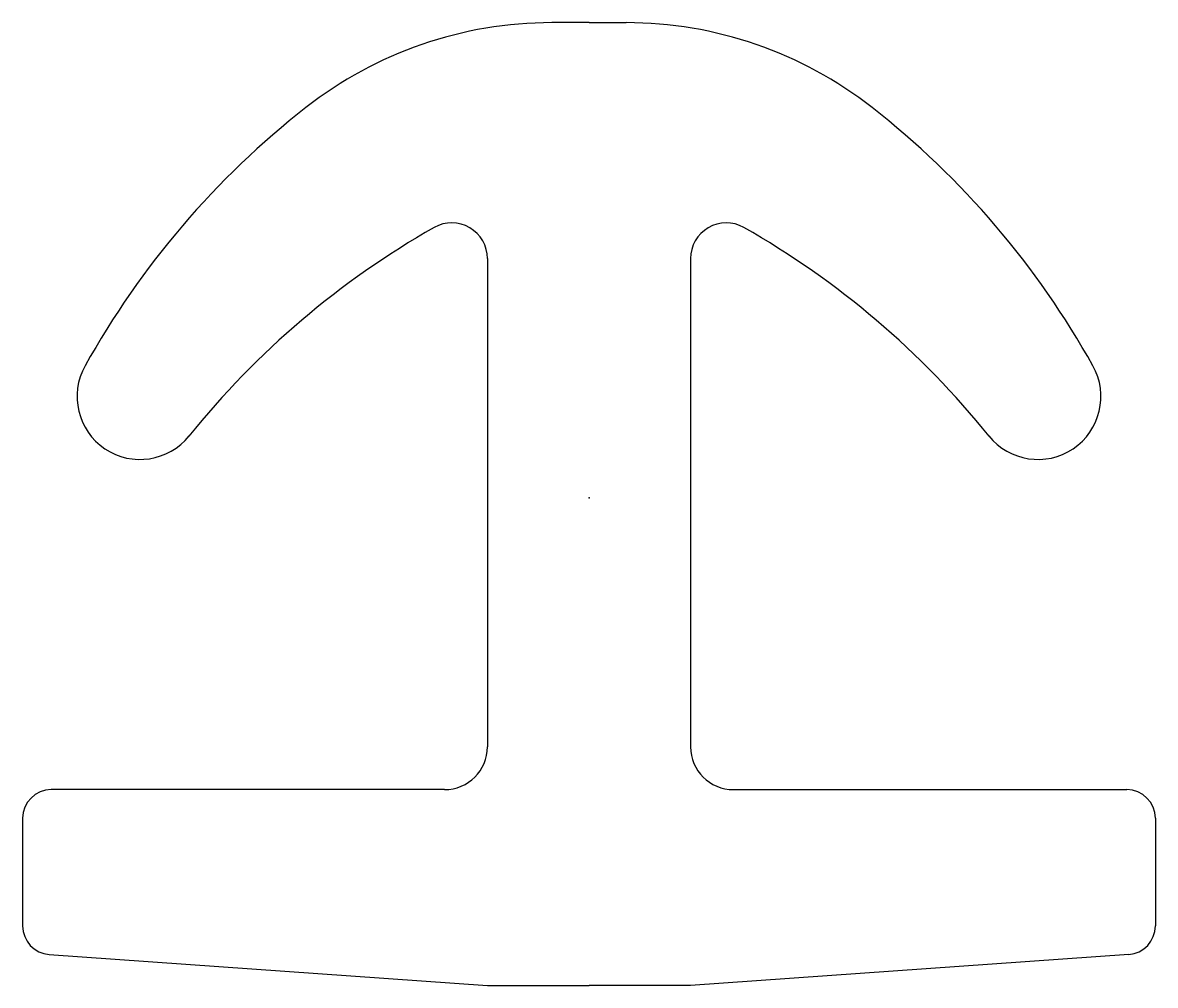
# Model space of a CAD drawing. Extents: x -39.6 to 39.6, y -34.1 to 33.2.
import ezdxf

# ---------------------------------------------------------------- set-up
doc = ezdxf.new("R2010")
doc.units = 0
doc.header["$MEASUREMENT"] = 0
doc.layers.get('0').update_dxf_attribs({"color": 5, "linetype": 'CONTINUOUS'})

msp = doc.modelspace()

# ---------------------------------------------------------------- linework, layer by layer
at = {"linetype": 'Continuous'}
for p, q in [((0, 33.21), (-2.59322, 33.21)), ((0, 33.21), (2.59322, 33.21)), ((-7.1, 16.71351), (-7.1, -17.41)), ((7.1, 16.71351), (7.1, -17.41)), ((-10.1, -20.41), (-37.6, -20.41)), ((10.1, -20.41), (37.6, -20.41)), ((-39.6, -22.41), (-39.6, -29.93596)), ((39.6, -22.41), (39.6, -29.93596)), ((-37.74057, -31.93102), (-7.1, -34.09)), ((37.74057, -31.93102), (7.1, -34.09)), ((-7.1, -34.09), (0, -34.09)), ((7.1, -34.09), (0, -34.09))]:
    msp.add_line(p, q, dxfattribs=at)
for centre, radius, start, end in [((-2.59322, 5.31), 27.9, 90, 128.05167), ((2.59322, 5.31), 27.9, 51.94833, 90), ((17.18449, -19.97343), 60, 128.04219, 150.89638), ((-17.18449, -19.97343), 60, 29.10362, 51.95781), ((-9.6, 16.71351), 2.5, 0, 119.47212), ((9.6, 16.71351), 2.5, 60.52788, 180), ((18.7863, -33.29117), 60, 119.57781, 141.19395), ((-18.7863, -33.29117), 60, 38.80605, 60.42219), ((-31.39266, 7.07504), 4.4, 150.8903, 321.18524), ((31.39266, 7.07504), 4.4, 218.81476, 29.1097), ((-10.1, -17.41), 3, 270, 0), ((10.1, -17.41), 3, 180, 270), ((-37.6, -22.41), 2, 90, 180), ((37.6, -22.41), 2, 0, 90), ((-37.6, -29.93596), 2, 180, 265.96949), ((37.6, -29.93596), 2, 274.03051, 0)]:
    msp.add_arc(centre, radius, start, end, dxfattribs=at)
msp.add_point((0, 0), dxfattribs=at)

doc.saveas('drawing.dxf')
